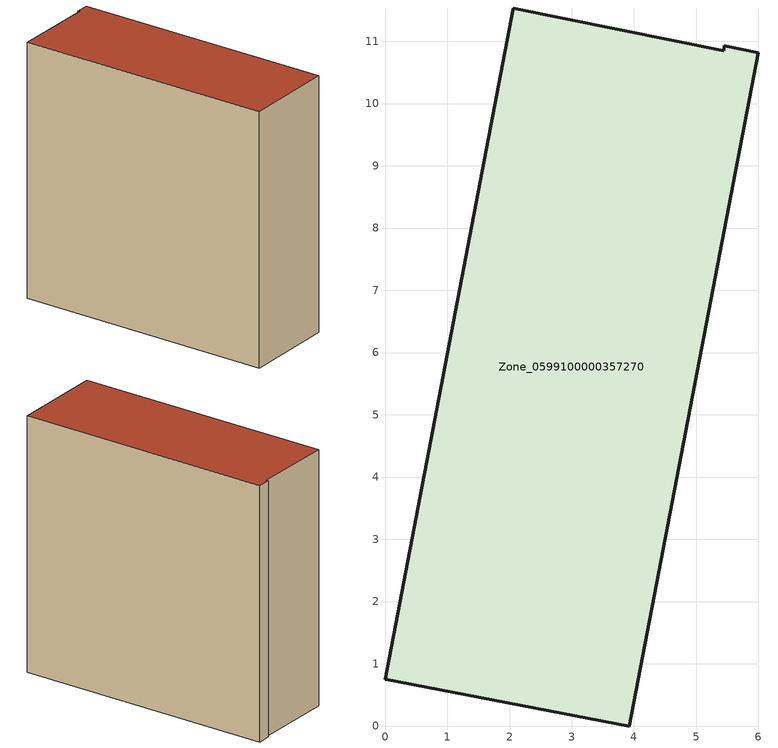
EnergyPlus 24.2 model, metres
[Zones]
Zone_0599100000357270
 floor ground (C_G): 5.44,10.85 5.45,10.93 6,10.82 3.92,0 0,0.75 2.06,11.54 z0
 wall outside (C_F): 0,0.75 3.92,0 6,10.82 5.45,10.93 5.44,10.85 2.06,11.54 0,0.75 z0:10.95
 roof outside (C_R): 5.44,10.85 2.06,11.54 0,0.75 3.92,0 6,10.82 5.45,10.93 z10.95
[BUILDING]
Pand.0599100000357270: North Axis=0; Terrain=City; Loads Convergence Tolerance Value=0.04; Temperature Convergence Tolerance Value=0.4; Solar Distribution=FullExterior; Maximum Number of Warmup Days=25; Minimum Number of Warmup Days=1
[Site:Location]
Rotterdam.The.Hague.AP_ZH_NLD Design_Conditions: Latitude=51.96; Longitude=4.45; Time Zone=1; Elevation=-4.5
[SITE:GROUNDTEMPERATURE:BUILDINGSURFACE]
18, 18, 18, 18, 18, 18, 18, 18, 18, 18, 18, 18
[MATERIAL] Thermal Absorptance=0.9; Solar Absorptance=0.7; Visible Absorptance=0.7
Name | Roughness | Thickness | Conductivity | Density | Specific Heat
G.TI.1992-2005 | MediumSmooth | 0.15 | 0.06 | 540 | 1210
F.TI.1992-2005 | Rough | 0.3 | 0.12 | 1920 | 840
R.TI.1992-2005 | MediumRough | 0.2 | 0.08 | 1500 | 1000
[CONSTRUCTION]
C_G: G.TI.1992-2005
C_F: F.TI.1992-2005
C_R: R.TI.1992-2005
[ZONE]
Zone_0599100000357270: Type=1; Multiplier=1; Ceiling Height=Autocalculate; Volume=Autocalculate; Floor Area=autocalculate; Part of Total Floor Area=Yes
[ZONEINFILTRATION:DESIGNFLOWRATE]
Infil_Zone_0599100000357270: Zone or ZoneList or Space or SpaceList=Zone_0599100000357270; Schedule=AlwaysOn; Design Flow Rate Calculation Method=Flow/Area; Flow Rate per Floor Area=0.0015; Constant Term Coefficient=1; Temperature Term Coefficient=0; Velocity Term Coefficient=0; Velocity Squared Term Coefficient=0
[HVACTEMPLATE:ZONE:IDEALLOADSAIRSYSTEM]
Zone_0599100000357270: Maximum Heating Supply Air Temperature=50; Minimum Cooling Supply Air Temperature=13; Maximum Heating Supply Air Humidity Ratio=0.0156; Minimum Cooling Supply Air Humidity Ratio=0.0077; Heating Limit=NoLimit; Cooling Limit=NoLimit; Dehumidification Control Type=ConstantSensibleHeatRatio; Cooling Sensible Heat Ratio=0.7; Dehumidification Setpoint=60; Humidification Control Type=None; Humidification Setpoint=30; Outdoor Air Method=None; Outdoor Air Flow Rate per Person=0.00944; Outdoor Air Flow Rate per Zone Floor Area=0; Outdoor Air Flow Rate per Zone=0; Demand Controlled Ventilation Type=None; Outdoor Air Economizer Type=NoEconomizer; Heat Recovery Type=None; Sensible Heat Recovery Effectiveness=0.7; Latent Heat Recovery Effectiveness=0.65
[ZONECONTROL:THERMOSTAT]
ThermostatControl_Zone_0599100000357270: Zone or ZoneList=Zone_0599100000357270; Control Type Schedule=DualSetpointControlType; Control 1=Thermostat_Zone_0599100000357270; Temperature Difference Between Cutout And Setpoint=0
[THERMOSTATSETPOINT:DUALSETPOINT]
Thermostat_Zone_0599100000357270: Heating Setpoint Temperature Schedule=HeatingSetpoint_Zone_0599100000357270; Cooling Setpoint Temperature Schedule=CoolingSetpoint_Zone_0599100000357270
[SCHEDULE:COMPACT]
HeatingSetpoint_Zone_0599100000357270: Through: 12/31, For: AllDays, Until: 24:00, 21
CoolingSetpoint_Zone_0599100000357270: Through: 12/31, For: AllDays, Until: 24:00, 24
DualSetpointControlType: Through: 12/31, For: AllDays, Until: 24:00, 4
AlwaysOn: Through: 12/31, For: AllDays, Until: 24:00, 1
